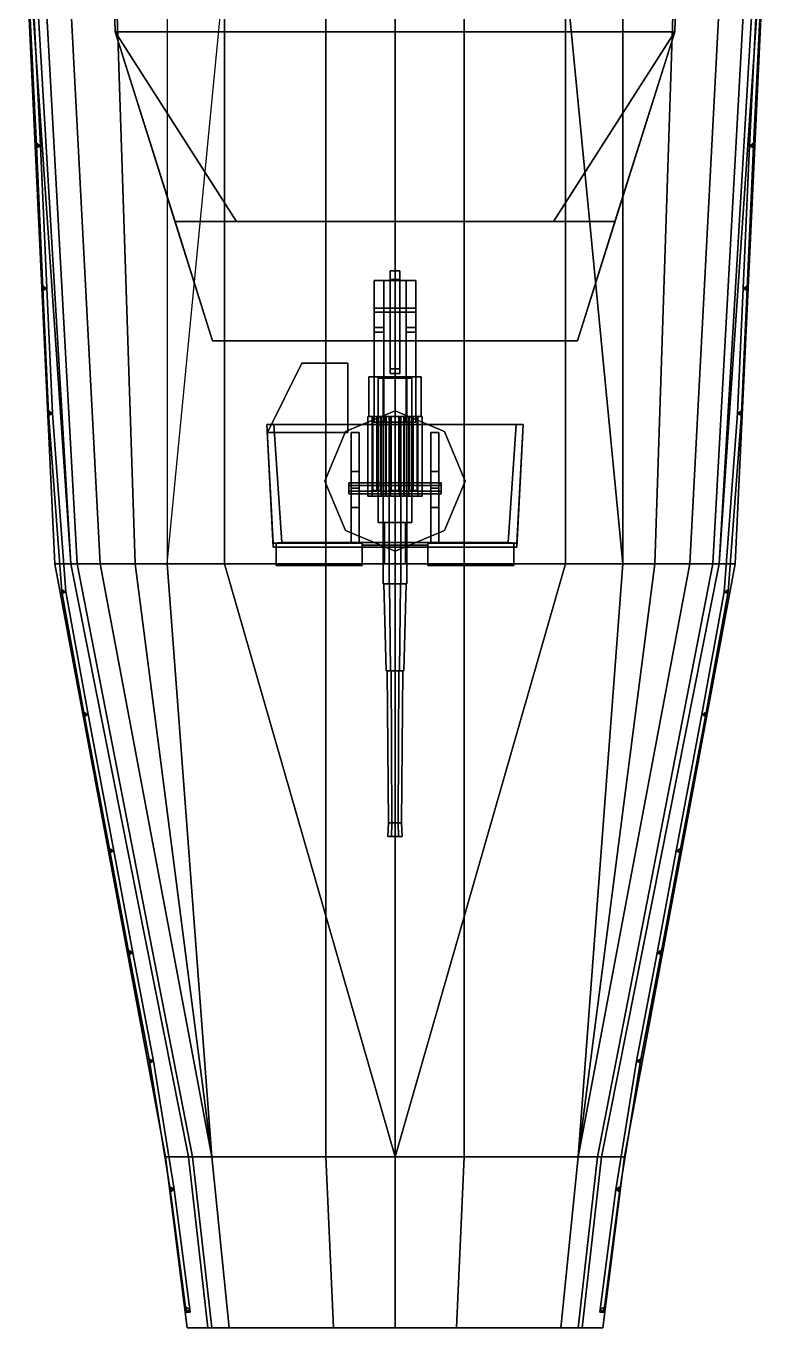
# Model space of a CAD drawing. Header units: millimetres. Extents: x -5 to 5, y -53 to 71.
# Drawn here: x -4.63 to 4.63, y -52.77 to -36.43 of the extents above; entities that cross this region are included whole.
import ezdxf

# ---------------------------------------------------------------- set-up
doc = ezdxf.new("R2010")
doc.units = ezdxf.units.MM
for name, color, linetype in [('gun', 1, 'Continuous'), ('r2', 6, 'Continuous'), ('railings', 6, 'Continuous'), ('sleeve', 5, 'Continuous'), ('turret', 2, 'Continuous')]:
    doc.layers.add(name, color=color, linetype=linetype)

msp = doc.modelspace()

# ---------------------------------------------------------------- linework, layer by layer
for points in [[(3.51, -36.5, 5.01), (3.77, -27.76, 5.01), (-3.77, -27.76, 5.01), (-3.51, -36.5, 5.01)], [(-3.77, -27.76, 5.01), (-3.77, -27.76, 2.94), (-3.51, -36.5, 2.94), (-3.51, -36.5, 5.01)], [(3.51, -36.5, 2.94), (3.77, -27.76, 2.94), (3.77, -27.76, 5.01), (3.51, -36.5, 5.01)], [(-4.63, -35.53, 2.88), (-4.59, -35.53, 1.33), (-4.07, -43.18, 0.04), (-4.27, -43.18, 3.02)], [(-2.14, -35.53, 3), (-4.63, -35.53, 2.88), (-4.27, -43.18, 3.02), (-2.14, -43.18, 3.1)], [(-4.59, -35.53, 1.33), (-4.52, -35.53, -0.12), (-4.07, -43.18, 0.04)], [(-4.52, -35.53, -0.12), (-4.41, -35.53, -0.47), (-3.99, -43.18, -0.16), (-4.07, -43.18, 0.04)], [(-4.41, -35.53, -0.47), (-4.1, -35.53, -1.01), (-3.7, -43.18, -0.48), (-3.99, -43.18, -0.16)], [(-4.1, -35.53, -1.01), (-3.51, -35.53, -1.48), (-3.26, -43.18, -0.76), (-3.7, -43.18, -0.48)], [(-3.51, -35.53, -1.48), (-2.86, -35.53, -1.87), (-2.86, -43.18, -0.91), (-3.26, -43.18, -0.76)], [(-2.12, -35.53, -2.23), (-0.87, -35.53, -2.71), (-0.87, -43.18, -1.48), (-2.86, -43.18, -0.91)], [(0, -35.53, 3.03), (-2.14, -35.53, 3), (-2.14, -43.18, 3.1), (0, -43.18, 3.13)], [(0, -43.18, -1.76), (-0.87, -43.18, -1.48), (-0.87, -35.53, -2.71), (0, -35.53, -2.99)], [(0, -35.53, -2.99), (0.87, -35.53, -2.71), (0.87, -43.18, -1.48), (0, -43.18, -1.76)], [(0, -43.18, 3.13), (2.14, -43.18, 3.1), (2.14, -35.53, 3), (0, -35.53, 3.03)], [(2.86, -43.18, -0.91), (0.87, -43.18, -1.48), (0.87, -35.53, -2.71), (2.12, -35.53, -2.23)], [(2.86, -43.18, -0.91), (2.86, -43.18, -0.91), (2.12, -35.53, -2.23), (2.86, -35.53, -1.87)], [(2.14, -43.18, 3.1), (4.27, -43.18, 3.02), (4.63, -35.53, 2.88), (2.14, -35.53, 3)], [(3.26, -43.18, -0.76), (2.86, -43.18, -0.91), (2.86, -35.53, -1.87), (3.51, -35.53, -1.48)], [(3.7, -43.18, -0.48), (3.26, -43.18, -0.76), (3.51, -35.53, -1.48), (4.1, -35.53, -1.01)], [(3.99, -43.18, -0.16), (3.7, -43.18, -0.48), (4.1, -35.53, -1.01), (4.41, -35.53, -0.47)], [(4.07, -43.18, 0.04), (3.99, -43.18, -0.16), (4.41, -35.53, -0.47), (4.52, -35.53, -0.12)], [(4.27, -43.18, 3.02), (4.07, -43.18, 0.04), (4.59, -35.53, 1.33), (4.63, -35.53, 2.88)], [(4.07, -43.18, 0.04), (4.07, -43.18, 0.04), (4.52, -35.53, -0.12), (4.59, -35.53, 1.33)], [(-3.51, -36.5, 5.01), (-3.51, -36.5, 2.94), (-1.99, -38.88, 2.94), (-1.99, -38.88, 5.01)], [(2.76, -38.88, 5.01), (3.51, -36.5, 5.01), (-3.51, -36.5, 5.01), (-2.76, -38.88, 5.01)], [(-2.76, -38.88, 5.01), (-3.51, -36.5, 5.01), (3.51, -36.5, 5.01), (2.76, -38.88, 5.01)], [(-3.51, -36.5, 5.01), (-3.51, -36.5, 5.01), (-2.76, -38.88, 5.01), (-2.29, -40.38, 5.93)], [(-2.29, -40.38, 5.93), (-2.76, -38.88, 5.01), (-3.51, -36.5, 5.01)], [(1.99, -38.88, 2.94), (3.51, -36.5, 2.94), (3.51, -36.5, 5.01), (1.99, -38.88, 5.01)], [(2.29, -40.38, 5.93), (2.76, -38.88, 5.01), (3.51, -36.5, 5.01)], [(3.51, -36.5, 5.01), (3.51, -36.5, 5.01), (2.76, -38.88, 5.01), (2.29, -40.38, 5.93)], [(2.29, -40.38, 5.93), (2.76, -38.88, 5.01), (-2.76, -38.88, 5.01), (-2.29, -40.38, 5.93)], [(-2.29, -40.38, 5.93), (-2.76, -38.88, 5.01), (2.76, -38.88, 5.01), (2.29, -40.38, 5.93)], [(-1.99, -38.88, 5.01), (-1.99, -38.88, 2.94), (1.99, -38.88, 2.94), (1.99, -38.88, 5.01)], [(-4.27, -43.18, 3.02), (-4.07, -43.18, 0.04), (-2.59, -50.62, 0.25), (-2.88, -50.62, 3.24)], [(-2.14, -43.18, 3.1), (-4.27, -43.18, 3.02), (-2.88, -50.62, 3.24), (0, -50.62, 3.24)], [(-4.07, -43.18, 0.04), (-3.99, -43.18, -0.16), (-2.54, -50.62, 0.08), (-2.59, -50.62, 0.25)], [(-3.99, -43.18, -0.16), (-3.7, -43.18, -0.48), (-2.3, -50.62, -0.13), (-2.54, -50.62, 0.08)], [(-3.7, -43.18, -0.48), (-3.26, -43.18, -0.76), (-2.3, -50.62, -0.13)], [(-3.26, -43.18, -0.76), (-2.86, -43.18, -0.91), (-2.3, -50.62, -0.13)], [(-2.86, -43.18, -0.91), (-0.87, -43.18, -1.48), (-0.87, -50.62, -0.39), (-2.3, -50.62, -0.13)], [(0, -43.18, 3.13), (-2.14, -43.18, 3.1), (0, -50.62, 3.24), (0, -43.18, 3.13)], [(0, -50.62, -0.51), (-0.87, -50.62, -0.39), (-0.87, -43.18, -1.48), (0, -43.18, -1.76)], [(0, -50.62, 3.24), (2.88, -50.62, 3.24), (4.27, -43.18, 3.02), (2.14, -43.18, 3.1)], [(0, -43.18, -1.76), (0.87, -43.18, -1.48), (0.87, -50.62, -0.39), (0, -50.62, -0.51)], [(2.14, -43.18, 3.1), (0, -43.18, 3.13), (0, -50.62, 3.24), (2.14, -43.18, 3.1)], [(2.3, -50.62, -0.13), (0.87, -50.62, -0.39), (0.87, -43.18, -1.48), (2.86, -43.18, -0.91)], [(2.54, -50.62, 0.08), (2.3, -50.62, -0.13), (3.7, -43.18, -0.48), (3.99, -43.18, -0.16)], [(2.3, -50.62, -0.13), (2.3, -50.62, -0.13), (3.26, -43.18, -0.76), (3.7, -43.18, -0.48)], [(2.3, -50.62, -0.13), (2.3, -50.62, -0.13), (2.86, -43.18, -0.91), (3.26, -43.18, -0.76)], [(2.59, -50.62, 0.25), (2.54, -50.62, 0.08), (3.99, -43.18, -0.16), (4.07, -43.18, 0.04)], [(2.88, -50.62, 3.24), (2.59, -50.62, 0.25), (4.07, -43.18, 0.04), (4.27, -43.18, 3.02)], [(-2.88, -50.62, 3.24), (-2.59, -50.62, 0.25), (-2.35, -52.77, 0.497), (-2.61, -52.77, 3.24)], [(2.88, -50.62, 3.24), (-2.88, -50.62, 3.24), (-2.61, -52.77, 3.24), (2.61, -52.77, 3.24)], [(-2.59, -50.62, 0.25), (-2.54, -50.62, 0.08), (-2.3, -52.77, 0.341), (-2.35, -52.77, 0.497)], [(-2.54, -50.62, 0.08), (-2.3, -50.62, -0.13), (-2.08, -52.77, 0.149), (-2.3, -52.77, 0.341)], [(-2.3, -50.62, -0.13), (-0.87, -50.62, -0.39), (-0.77, -52.77, -0.09), (-2.08, -52.77, 0.149)], [(-0.87, -50.62, -0.39), (0, -50.62, -0.51), (0, -52.77, -0.2), (-0.77, -52.77, -0.09)], [(0, -50.62, -0.51), (0.87, -50.62, -0.39), (0.77, -52.77, -0.09), (0, -52.77, -0.2)], [(0.87, -50.62, -0.39), (2.3, -50.62, -0.13), (2.08, -52.77, 0.149), (0.77, -52.77, -0.09)], [(2.3, -50.62, -0.13), (2.54, -50.62, 0.08), (2.3, -52.77, 0.341), (2.08, -52.77, 0.149)], [(2.54, -50.62, 0.08), (2.59, -50.62, 0.25), (2.35, -52.77, 0.497), (2.3, -52.77, 0.341)], [(2.59, -50.62, 0.25), (2.88, -50.62, 3.24), (2.61, -52.77, 3.24), (2.35, -52.77, 0.497)], [(2.61, -52.77, 3.24), (-2.61, -52.77, 3.24), (-2.35, -52.77, 0.497), (2.35, -52.77, 0.497)], [(2.35, -52.77, 0.497), (-2.35, -52.77, 0.497), (-2.3, -52.77, 0.341), (2.3, -52.77, 0.341)], [(2.3, -52.77, 0.341), (-2.3, -52.77, 0.341), (-2.08, -52.77, 0.149), (2.08, -52.77, 0.149)], [(2.08, -52.77, 0.149), (-2.08, -52.77, 0.149), (-0.77, -52.77, -0.09), (0.77, -52.77, -0.09)], [(0.77, -52.77, -0.09), (-0.77, -52.77, -0.09), (0, -52.77, -0.2)]]:
    msp.add_3dface(points)
at = {"layer": 'gun'}
for points in [[(0.33, -40.83, 4.43), (0.33, -40.83, 4.29), (-0.33, -40.83, 4.29), (-0.33, -40.83, 4.43)], [(-0.33, -41.33, 4.29), (-0.33, -40.83, 4.29), (0.33, -40.83, 4.29), (0.33, -41.33, 4.29)], [(-0.21, -41.33, 4.43), (-0.21, -40.83, 4.43), (-0.33, -40.83, 4.43), (-0.33, -41.33, 4.43)], [(-0.33, -40.83, 4.43), (-0.33, -40.83, 4.29), (-0.33, -41.33, 4.29), (-0.33, -41.33, 4.43)], [(0.21, -40.83, 4.8), (0.21, -40.83, 4.43), (-0.21, -40.83, 4.43), (-0.21, -40.83, 4.8)], [(0.21, -40.85, 4.8), (0.21, -40.83, 4.8), (-0.21, -40.83, 4.8), (-0.21, -40.85, 4.8)], [(-0.21, -40.83, 4.8), (-0.21, -40.83, 4.43), (-0.21, -41.33, 4.43), (-0.21, -41.33, 4.8)], [(0.15, -40.85, 5.02), (0.21, -40.85, 4.8), (-0.21, -40.85, 4.8), (-0.15, -40.85, 5.02)], [(-0.15, -40.85, 5.02), (-0.21, -40.85, 4.8), (-0.21, -41.33, 4.8), (-0.15, -41.33, 5.02)], [(0.15, -41.33, 5.02), (0.15, -40.85, 5.02), (-0.15, -40.85, 5.02), (-0.15, -41.33, 5.02)], [(0.21, -41.33, 4.8), (0.21, -40.85, 4.8), (0.15, -40.85, 5.02), (0.15, -41.33, 5.02)], [(0.33, -41.33, 4.43), (0.33, -40.83, 4.43), (0.21, -40.83, 4.43), (0.21, -41.33, 4.43)], [(0.21, -41.33, 4.43), (0.21, -40.83, 4.43), (0.21, -40.83, 4.8), (0.21, -41.33, 4.8)], [(0.33, -41.33, 4.29), (0.33, -40.83, 4.29), (0.33, -40.83, 4.43), (0.33, -41.33, 4.43)], [(-0.33, -41.33, 4.43), (-0.33, -41.33, 4.29), (0.33, -41.33, 4.29), (0.33, -41.33, 4.43)], [(-0.23, -42.26, 4.33), (-0.28, -42.26, 4.38), (-0.28, -41.33, 4.38), (-0.23, -41.33, 4.33)], [(-0.28, -42.26, 4.38), (-0.23, -42.26, 4.43), (-0.23, -41.33, 4.43), (-0.28, -41.33, 4.38)], [(-0.18, -42.26, 4.38), (-0.23, -42.26, 4.33), (-0.23, -41.33, 4.33), (-0.18, -41.33, 4.38)], [(-0.23, -42.26, 4.43), (-0.18, -42.26, 4.38), (-0.18, -41.33, 4.38), (-0.23, -41.33, 4.43)], [(-0.15, -41.33, 5.02), (-0.21, -41.33, 4.8), (0.21, -41.33, 4.8), (0.15, -41.33, 5.02)], [(-0.21, -41.33, 4.8), (-0.21, -41.33, 4.43), (0.21, -41.33, 4.43), (0.21, -41.33, 4.8)], [(-0.075, -43.43, 4.46), (-0.15, -43.43, 4.59), (-0.15, -41.33, 4.59), (-0.075, -41.33, 4.46)], [(-0.15, -43.43, 4.59), (-0.075, -43.43, 4.72), (-0.075, -41.33, 4.72), (-0.15, -41.33, 4.59)], [(0.075, -43.43, 4.46), (-0.075, -43.43, 4.46), (-0.075, -41.33, 4.46), (0.075, -41.33, 4.46)], [(-0.075, -43.43, 4.72), (0.075, -43.43, 4.72), (0.075, -41.33, 4.72), (-0.075, -41.33, 4.72)], [(0, -42.26, 4.85), (-0.05, -42.26, 4.9), (-0.05, -41.33, 4.9), (0, -41.33, 4.85)], [(-0.05, -42.26, 4.9), (0, -42.26, 4.95), (0, -41.33, 4.95), (-0.05, -41.33, 4.9)], [(0.05, -42.26, 4.9), (0, -42.26, 4.85), (0, -41.33, 4.85), (0.05, -41.33, 4.9)], [(0, -42.26, 4.95), (0.05, -42.26, 4.9), (0.05, -41.33, 4.9), (0, -41.33, 4.95)], [(0.15, -43.43, 4.59), (0.075, -43.43, 4.46), (0.075, -41.33, 4.46), (0.15, -41.33, 4.59)], [(0.075, -43.43, 4.72), (0.15, -43.43, 4.59), (0.15, -41.33, 4.59), (0.075, -41.33, 4.72)], [(0.23, -42.26, 4.33), (0.18, -42.26, 4.38), (0.18, -41.33, 4.38), (0.23, -41.33, 4.33)], [(0.18, -42.26, 4.38), (0.23, -42.26, 4.43), (0.23, -41.33, 4.43), (0.18, -41.33, 4.38)], [(0.28, -42.26, 4.38), (0.23, -42.26, 4.33), (0.23, -41.33, 4.33), (0.28, -41.33, 4.38)], [(0.23, -42.26, 4.43), (0.28, -42.26, 4.38), (0.28, -41.33, 4.38), (0.23, -41.33, 4.43)], [(-0.075, -43.43, 4.46), (0.075, -43.43, 4.46), (0.15, -43.43, 4.59), (-0.15, -43.43, 4.59)], [(-0.15, -43.43, 4.59), (0.15, -43.43, 4.59), (0.075, -43.43, 4.72), (-0.075, -43.43, 4.72)], [(-0.055, -44.52, 4.495), (-0.11, -44.52, 4.59), (-0.14, -43.43, 4.59), (-0.07, -43.43, 4.469)], [(-0.11, -44.52, 4.59), (-0.055, -44.52, 4.685), (-0.07, -43.43, 4.711), (-0.14, -43.43, 4.59)], [(0.055, -44.52, 4.495), (-0.055, -44.52, 4.495), (-0.07, -43.43, 4.469), (0.07, -43.43, 4.469)], [(-0.055, -44.52, 4.685), (0.055, -44.52, 4.685), (0.07, -43.43, 4.711), (-0.07, -43.43, 4.711)], [(0.11, -44.52, 4.59), (0.055, -44.52, 4.495), (0.07, -43.43, 4.469), (0.14, -43.43, 4.59)], [(0.055, -44.52, 4.685), (0.11, -44.52, 4.59), (0.14, -43.43, 4.59), (0.07, -43.43, 4.711)], [(-0.11, -44.52, 4.59), (0.11, -44.52, 4.59), (0.055, -44.52, 4.685), (-0.055, -44.52, 4.685)], [(-0.055, -44.52, 4.495), (0.055, -44.52, 4.495), (0.11, -44.52, 4.59), (-0.11, -44.52, 4.59)], [(-0.04, -46.43, 4.521), (-0.08, -46.43, 4.59), (-0.1, -44.52, 4.59), (-0.05, -44.52, 4.503)], [(-0.08, -46.43, 4.59), (-0.04, -46.43, 4.659), (-0.05, -44.52, 4.677), (-0.1, -44.52, 4.59)], [(0.04, -46.43, 4.521), (-0.04, -46.43, 4.521), (-0.05, -44.52, 4.503), (0.05, -44.52, 4.503)], [(-0.04, -46.43, 4.659), (0.04, -46.43, 4.659), (0.05, -44.52, 4.677), (-0.05, -44.52, 4.677)], [(0.08, -46.43, 4.59), (0.04, -46.43, 4.521), (0.05, -44.52, 4.503), (0.1, -44.52, 4.59)], [(0.04, -46.43, 4.659), (0.08, -46.43, 4.59), (0.1, -44.52, 4.59), (0.05, -44.52, 4.677)], [(-0.045, -46.6, 4.512), (-0.09, -46.6, 4.59), (-0.08, -46.43, 4.59), (-0.04, -46.43, 4.521)], [(-0.09, -46.6, 4.59), (-0.045, -46.6, 4.668), (-0.04, -46.43, 4.659), (-0.08, -46.43, 4.59)], [(0.045, -46.6, 4.512), (-0.045, -46.6, 4.512), (-0.04, -46.43, 4.521), (0.04, -46.43, 4.521)], [(-0.045, -46.6, 4.668), (0.045, -46.6, 4.668), (0.04, -46.43, 4.659), (-0.04, -46.43, 4.659)], [(0.09, -46.6, 4.59), (0.045, -46.6, 4.512), (0.04, -46.43, 4.521), (0.08, -46.43, 4.59)], [(0.045, -46.6, 4.668), (0.09, -46.6, 4.59), (0.08, -46.43, 4.59), (0.04, -46.43, 4.659)], [(-0.045, -46.6, 4.512), (0.045, -46.6, 4.512), (0.09, -46.6, 4.59), (-0.09, -46.6, 4.59)], [(-0.09, -46.6, 4.59), (0.09, -46.6, 4.59), (0.045, -46.6, 4.668), (-0.045, -46.6, 4.668)]]:
    msp.add_3dface(points, dxfattribs=at)
at = {"layer": 'r2'}
for points in [[(-4.5, -37.93, 3.82), (-4.58, -36.33, 3.78), (-4.53, -36.33, 3.78), (-4.45, -37.93, 3.82)], [(-4.45, -37.93, 3.82), (-4.53, -36.33, 3.78), (-4.58, -36.33, 3.78), (-4.5, -37.93, 3.82)], [(-4.495, -37.904, 2.9), (-4.45, -37.93, 2.9), (-4.45, -37.93, 3.82), (-4.495, -37.904, 3.82)], [(-4.495, -37.956, 2.9), (-4.495, -37.904, 2.9), (-4.495, -37.904, 3.82), (-4.495, -37.956, 3.82)], [(-4.37, -39.72, 3.87), (-4.45, -37.93, 3.82), (-4.5, -37.93, 3.82), (-4.42, -39.72, 3.87)], [(-4.42, -39.72, 3.87), (-4.5, -37.93, 3.82), (-4.45, -37.93, 3.82), (-4.37, -39.72, 3.87)], [(-4.45, -37.93, 2.9), (-4.495, -37.956, 2.9), (-4.495, -37.956, 3.82), (-4.45, -37.93, 3.82)], [(-4.415, -39.694, 2.95), (-4.37, -39.72, 2.95), (-4.37, -39.72, 3.87), (-4.415, -39.694, 3.87)], [(-4.415, -39.746, 2.95), (-4.415, -39.694, 2.95), (-4.415, -39.694, 3.87), (-4.415, -39.746, 3.87)], [(-4.35, -41.29, 3.9), (-4.42, -39.72, 3.87), (-4.37, -39.72, 3.87), (-4.3, -41.29, 3.9)], [(-4.3, -41.29, 3.9), (-4.37, -39.72, 3.87), (-4.42, -39.72, 3.87), (-4.35, -41.29, 3.9)], [(-4.37, -39.72, 2.95), (-4.415, -39.746, 2.95), (-4.415, -39.746, 3.87), (-4.37, -39.72, 3.87)], [(-4.18, -43.53, 3.95), (-4.35, -41.29, 3.9), (-4.3, -41.29, 3.9), (-4.13, -43.53, 3.95)], [(-4.13, -43.53, 3.95), (-4.3, -41.29, 3.9), (-4.35, -41.29, 3.9), (-4.18, -43.53, 3.95)], [(-4.345, -41.264, 2.98), (-4.3, -41.29, 2.98), (-4.3, -41.29, 3.9), (-4.345, -41.264, 3.9)], [(-4.345, -41.316, 2.98), (-4.345, -41.264, 2.98), (-4.345, -41.264, 3.9), (-4.345, -41.316, 3.9)], [(-4.3, -41.29, 2.98), (-4.345, -41.316, 2.98), (-4.345, -41.316, 3.9), (-4.3, -41.29, 3.9)], [(-3.9, -45.07, 3.98), (-4.18, -43.53, 3.95), (-4.13, -43.53, 3.95), (-3.85, -45.07, 3.98)], [(-3.85, -45.07, 3.98), (-4.13, -43.53, 3.95), (-4.18, -43.53, 3.95), (-3.9, -45.07, 3.98)], [(-4.175, -43.504, 3.03), (-4.13, -43.53, 3.03), (-4.13, -43.53, 3.95), (-4.175, -43.504, 3.95)], [(-4.175, -43.556, 3.03), (-4.175, -43.504, 3.03), (-4.175, -43.504, 3.95), (-4.175, -43.556, 3.95)], [(-4.13, -43.53, 3.03), (-4.175, -43.556, 3.03), (-4.175, -43.556, 3.95), (-4.13, -43.53, 3.95)], [(-3.58, -46.78, 4), (-3.9, -45.07, 3.98), (-3.85, -45.07, 3.98), (-3.53, -46.78, 4)], [(-3.53, -46.78, 4), (-3.85, -45.07, 3.98), (-3.9, -45.07, 3.98), (-3.58, -46.78, 4)], [(-3.895, -45.044, 3.06), (-3.85, -45.07, 3.06), (-3.85, -45.07, 3.98), (-3.895, -45.044, 3.98)], [(-3.895, -45.096, 3.06), (-3.895, -45.044, 3.06), (-3.895, -45.044, 3.98), (-3.895, -45.096, 3.98)], [(-3.85, -45.07, 3.06), (-3.895, -45.096, 3.06), (-3.895, -45.096, 3.98), (-3.85, -45.07, 3.98)], [(-3.34, -48.06, 4.05), (-3.58, -46.78, 4), (-3.53, -46.78, 4), (-3.29, -48.06, 4.05)], [(-3.29, -48.06, 4.05), (-3.53, -46.78, 4), (-3.58, -46.78, 4), (-3.34, -48.06, 4.05)], [(-3.575, -46.806, 3.08), (-3.575, -46.754, 3.08), (-3.575, -46.754, 4), (-3.575, -46.806, 4)], [(-3.575, -46.754, 3.08), (-3.53, -46.78, 3.08), (-3.53, -46.78, 4), (-3.575, -46.754, 4)], [(-3.53, -46.78, 3.08), (-3.575, -46.806, 3.08), (-3.575, -46.806, 4), (-3.53, -46.78, 4)], [(-3.335, -48.086, 3.13), (-3.335, -48.034, 3.13), (-3.335, -48.034, 4.05), (-3.335, -48.086, 4.05)], [(-3.335, -48.034, 3.13), (-3.29, -48.06, 3.13), (-3.29, -48.06, 4.05), (-3.335, -48.034, 4.05)], [(-3.03, -49.42, 4.08), (-3.29, -48.06, 4.05), (-3.34, -48.06, 4.05), (-3.08, -49.42, 4.08)], [(-3.08, -49.42, 4.08), (-3.34, -48.06, 4.05), (-3.29, -48.06, 4.05), (-3.03, -49.42, 4.08)], [(-3.29, -48.06, 3.13), (-3.335, -48.086, 3.13), (-3.335, -48.086, 4.05), (-3.29, -48.06, 4.05)], [(-2.77, -51.03, 4.12), (-3.03, -49.42, 4.08), (-3.08, -49.42, 4.08), (-2.82, -51.03, 4.12)], [(-2.82, -51.03, 4.12), (-3.08, -49.42, 4.08), (-3.03, -49.42, 4.08), (-2.77, -51.03, 4.12)], [(-3.075, -49.446, 3.16), (-3.075, -49.394, 3.16), (-3.075, -49.394, 4.08), (-3.075, -49.446, 4.08)], [(-3.075, -49.394, 3.16), (-3.03, -49.42, 3.16), (-3.03, -49.42, 4.08), (-3.075, -49.394, 4.08)], [(-3.03, -49.42, 3.16), (-3.075, -49.446, 3.16), (-3.075, -49.446, 4.08), (-3.03, -49.42, 4.08)], [(-2.57, -52.57, 4.12), (-2.77, -51.03, 4.12), (-2.82, -51.03, 4.12), (-2.62, -52.57, 4.12)], [(-2.62, -52.57, 4.12), (-2.82, -51.03, 4.12), (-2.77, -51.03, 4.12), (-2.57, -52.57, 4.12)], [(-2.815, -51.056, 3.2), (-2.815, -51.004, 3.2), (-2.815, -51.004, 4.12), (-2.815, -51.056, 4.12)], [(-2.815, -51.004, 3.2), (-2.77, -51.03, 3.2), (-2.77, -51.03, 4.12), (-2.815, -51.004, 4.12)], [(-2.77, -51.03, 3.2), (-2.815, -51.056, 3.2), (-2.815, -51.056, 4.12), (-2.77, -51.03, 4.12)], [(-2.615, -52.514, 3.2), (-2.57, -52.54, 3.2), (-2.57, -52.54, 4.12), (-2.615, -52.514, 4.12)], [(-2.615, -52.566, 3.2), (-2.615, -52.514, 3.2), (-2.615, -52.514, 4.12), (-2.615, -52.566, 4.12)], [(-2.57, -52.54, 3.2), (-2.615, -52.566, 3.2), (-2.615, -52.566, 4.12), (-2.57, -52.54, 4.12)]]:
    msp.add_3dface(points, dxfattribs=at)
at = {"layer": 'railings'}
for points in [[(4.5, -37.93, 3.82), (4.58, -36.33, 3.78), (4.53, -36.33, 3.78), (4.45, -37.93, 3.82)], [(4.45, -37.93, 3.82), (4.53, -36.33, 3.78), (4.58, -36.33, 3.78), (4.5, -37.93, 3.82)], [(4.495, -37.904, 2.9), (4.45, -37.93, 2.9), (4.45, -37.93, 3.82), (4.495, -37.904, 3.82)], [(4.495, -37.956, 2.9), (4.495, -37.904, 2.9), (4.495, -37.904, 3.82), (4.495, -37.956, 3.82)], [(4.37, -39.72, 3.87), (4.45, -37.93, 3.82), (4.5, -37.93, 3.82), (4.42, -39.72, 3.87)], [(4.42, -39.72, 3.87), (4.5, -37.93, 3.82), (4.45, -37.93, 3.82), (4.37, -39.72, 3.87)], [(4.45, -37.93, 2.9), (4.495, -37.956, 2.9), (4.495, -37.956, 3.82), (4.45, -37.93, 3.82)], [(4.415, -39.694, 2.95), (4.37, -39.72, 2.95), (4.37, -39.72, 3.87), (4.415, -39.694, 3.87)], [(4.415, -39.746, 2.95), (4.415, -39.694, 2.95), (4.415, -39.694, 3.87), (4.415, -39.746, 3.87)], [(4.35, -41.29, 3.9), (4.42, -39.72, 3.87), (4.37, -39.72, 3.87), (4.3, -41.29, 3.9)], [(4.3, -41.29, 3.9), (4.37, -39.72, 3.87), (4.42, -39.72, 3.87), (4.35, -41.29, 3.9)], [(4.37, -39.72, 2.95), (4.415, -39.746, 2.95), (4.415, -39.746, 3.87), (4.37, -39.72, 3.87)], [(4.13, -43.53, 3.95), (4.3, -41.29, 3.9), (4.35, -41.29, 3.9), (4.18, -43.53, 3.95)], [(4.18, -43.53, 3.95), (4.35, -41.29, 3.9), (4.3, -41.29, 3.9), (4.13, -43.53, 3.95)], [(4.345, -41.264, 2.98), (4.3, -41.29, 2.98), (4.3, -41.29, 3.9), (4.345, -41.264, 3.9)], [(4.3, -41.29, 2.98), (4.345, -41.316, 2.98), (4.345, -41.316, 3.9), (4.3, -41.29, 3.9)], [(4.345, -41.316, 2.98), (4.345, -41.264, 2.98), (4.345, -41.264, 3.9), (4.345, -41.316, 3.9)], [(3.9, -45.07, 3.98), (4.18, -43.53, 3.95), (4.13, -43.53, 3.95), (3.85, -45.07, 3.98)], [(3.85, -45.07, 3.98), (4.13, -43.53, 3.95), (4.18, -43.53, 3.95), (3.9, -45.07, 3.98)], [(4.175, -43.504, 3.03), (4.13, -43.53, 3.03), (4.13, -43.53, 3.95), (4.175, -43.504, 3.95)], [(4.13, -43.53, 3.03), (4.175, -43.556, 3.03), (4.175, -43.556, 3.95), (4.13, -43.53, 3.95)], [(4.175, -43.556, 3.03), (4.175, -43.504, 3.03), (4.175, -43.504, 3.95), (4.175, -43.556, 3.95)], [(3.53, -46.78, 4), (3.85, -45.07, 3.98), (3.9, -45.07, 3.98), (3.58, -46.78, 4)], [(3.58, -46.78, 4), (3.9, -45.07, 3.98), (3.85, -45.07, 3.98), (3.53, -46.78, 4)], [(3.895, -45.044, 3.06), (3.85, -45.07, 3.06), (3.85, -45.07, 3.98), (3.895, -45.044, 3.98)], [(3.85, -45.07, 3.06), (3.895, -45.096, 3.06), (3.895, -45.096, 3.98), (3.85, -45.07, 3.98)], [(3.895, -45.096, 3.06), (3.895, -45.044, 3.06), (3.895, -45.044, 3.98), (3.895, -45.096, 3.98)], [(3.34, -48.06, 4.05), (3.58, -46.78, 4), (3.53, -46.78, 4), (3.29, -48.06, 4.05)], [(3.29, -48.06, 4.05), (3.53, -46.78, 4), (3.58, -46.78, 4), (3.34, -48.06, 4.05)], [(3.575, -46.754, 3.08), (3.53, -46.78, 3.08), (3.53, -46.78, 4), (3.575, -46.754, 4)], [(3.53, -46.78, 3.08), (3.575, -46.806, 3.08), (3.575, -46.806, 4), (3.53, -46.78, 4)], [(3.575, -46.806, 3.08), (3.575, -46.754, 3.08), (3.575, -46.754, 4), (3.575, -46.806, 4)], [(3.335, -48.034, 3.13), (3.29, -48.06, 3.13), (3.29, -48.06, 4.05), (3.335, -48.034, 4.05)], [(3.335, -48.086, 3.13), (3.335, -48.034, 3.13), (3.335, -48.034, 4.05), (3.335, -48.086, 4.05)], [(3.03, -49.42, 4.08), (3.29, -48.06, 4.05), (3.34, -48.06, 4.05), (3.08, -49.42, 4.08)], [(3.08, -49.42, 4.08), (3.34, -48.06, 4.05), (3.29, -48.06, 4.05), (3.03, -49.42, 4.08)], [(3.29, -48.06, 3.13), (3.335, -48.086, 3.13), (3.335, -48.086, 4.05), (3.29, -48.06, 4.05)], [(2.82, -51.03, 4.12), (3.08, -49.42, 4.08), (3.03, -49.42, 4.08), (2.77, -51.03, 4.12)], [(2.77, -51.03, 4.12), (3.03, -49.42, 4.08), (3.08, -49.42, 4.08), (2.82, -51.03, 4.12)], [(3.075, -49.394, 3.16), (3.03, -49.42, 3.16), (3.03, -49.42, 4.08), (3.075, -49.394, 4.08)], [(3.03, -49.42, 3.16), (3.075, -49.446, 3.16), (3.075, -49.446, 4.08), (3.03, -49.42, 4.08)], [(3.075, -49.446, 3.16), (3.075, -49.394, 3.16), (3.075, -49.394, 4.08), (3.075, -49.446, 4.08)], [(2.57, -52.57, 4.12), (2.77, -51.03, 4.12), (2.82, -51.03, 4.12), (2.62, -52.57, 4.12)], [(2.62, -52.57, 4.12), (2.82, -51.03, 4.12), (2.77, -51.03, 4.12), (2.57, -52.57, 4.12)], [(2.815, -51.004, 3.2), (2.77, -51.03, 3.2), (2.77, -51.03, 4.12), (2.815, -51.004, 4.12)], [(2.77, -51.03, 3.2), (2.815, -51.056, 3.2), (2.815, -51.056, 4.12), (2.77, -51.03, 4.12)], [(2.815, -51.056, 3.2), (2.815, -51.004, 3.2), (2.815, -51.004, 4.12), (2.815, -51.056, 4.12)], [(2.615, -52.514, 3.2), (2.57, -52.54, 3.2), (2.57, -52.54, 4.12), (2.615, -52.514, 4.12)], [(2.57, -52.54, 3.2), (2.615, -52.566, 3.2), (2.615, -52.566, 4.12), (2.57, -52.54, 4.12)], [(2.615, -52.566, 3.2), (2.615, -52.514, 3.2), (2.615, -52.514, 4.12), (2.615, -52.566, 4.12)]]:
    msp.add_3dface(points, dxfattribs=at)
at = {"layer": 'sleeve'}
for points in [[(0.06, -40.79, 4.62), (0.06, -39.5, 4.62), (-0.06, -39.5, 4.62), (-0.06, -40.79, 4.62)], [(-0.06, -39.5, 4.62), (-0.06, -39.5, 4.51), (-0.06, -40.79, 4.51), (-0.06, -40.79, 4.62)], [(-0.06, -39.61, 4.51), (-0.06, -39.5, 4.51), (0.06, -39.5, 4.51), (0.06, -39.61, 4.51)], [(0.06, -39.5, 4.62), (0.06, -39.5, 4.51), (-0.06, -39.5, 4.51), (-0.06, -39.5, 4.62)], [(0.06, -40.79, 4.51), (0.06, -39.5, 4.51), (0.06, -39.5, 4.62), (0.06, -40.79, 4.62)], [(-0.26, -39.62, 4.34), (-0.26, -39.62, 4.48), (0.26, -39.62, 4.48), (0.26, -39.62, 4.34)], [(0.26, -39.97, 4.42), (0.26, -39.62, 4.48), (-0.26, -39.62, 4.48), (-0.26, -39.97, 4.42)], [(-0.26, -39.97, 4.42), (-0.26, -39.62, 4.48), (-0.26, -39.62, 4.34), (-0.26, -40.02, 4.33)], [(-0.26, -40.21, 4.06), (-0.26, -39.62, 4.34), (-0.14, -39.62, 4.34), (-0.14, -40.21, 4.06)], [(-0.26, -40.02, 4.33), (-0.26, -39.62, 4.34), (-0.26, -40.21, 4.06), (-0.26, -40.27, 4.21)], [(-0.14, -40.02, 4.33), (-0.14, -39.62, 4.34), (0.14, -39.62, 4.34), (0.14, -40.02, 4.33)], [(-0.14, -40.21, 4.06), (-0.14, -39.62, 4.34), (-0.14, -40.02, 4.33), (-0.14, -40.27, 4.21)], [(-0.06, -40.73, 4.36), (-0.06, -39.61, 4.36), (0.06, -39.61, 4.36), (0.06, -40.73, 4.36)], [(-0.06, -39.61, 4.51), (-0.06, -39.61, 4.36), (-0.06, -40.73, 4.36), (-0.06, -40.73, 4.51)], [(0.06, -39.61, 4.51), (0.06, -39.61, 4.36), (-0.06, -39.61, 4.36), (-0.06, -39.61, 4.51)], [(0.06, -40.73, 4.36), (0.06, -39.61, 4.36), (0.06, -39.61, 4.51), (0.06, -40.73, 4.51)], [(0.14, -40.02, 4.33), (0.14, -39.62, 4.34), (0.14, -40.21, 4.06), (0.14, -40.27, 4.21)], [(0.14, -40.21, 4.06), (0.14, -39.62, 4.34), (0.26, -39.62, 4.34), (0.26, -40.21, 4.06)], [(0.26, -39.62, 4.34), (0.26, -39.62, 4.48), (0.26, -39.97, 4.42), (0.26, -40.02, 4.33)], [(0.26, -40.21, 4.06), (0.26, -39.62, 4.34), (0.26, -40.02, 4.33), (0.26, -40.27, 4.21)], [(0.26, -40.02, 4.33), (0.26, -39.97, 4.42), (-0.26, -39.97, 4.42), (-0.26, -40.02, 4.33)], [(-0.14, -40.27, 4.21), (-0.14, -40.02, 4.33), (-0.26, -40.02, 4.33), (-0.26, -40.27, 4.21)], [(0.26, -40.27, 4.21), (0.26, -40.02, 4.33), (0.14, -40.02, 4.33), (0.14, -40.27, 4.21)], [(-0.26, -40.27, 4.21), (-0.26, -40.21, 4.06), (-0.26, -41.4, 4.06), (-0.26, -41.4, 4.21)], [(-0.26, -41.4, 4.06), (-0.26, -40.21, 4.06), (-0.14, -40.21, 4.06), (-0.14, -41.4, 4.06)], [(-0.14, -41.4, 4.21), (-0.14, -40.27, 4.21), (-0.26, -40.27, 4.21), (-0.26, -41.4, 4.21)], [(-0.14, -41.4, 4.06), (-0.14, -40.21, 4.06), (-0.14, -40.27, 4.21), (-0.14, -41.4, 4.21)], [(0.14, -41.4, 4.06), (0.14, -40.21, 4.06), (0.26, -40.21, 4.06), (0.26, -41.4, 4.06)], [(0.14, -40.27, 4.21), (0.14, -40.21, 4.06), (0.14, -41.4, 4.06), (0.14, -41.4, 4.21)], [(0.26, -41.4, 4.21), (0.26, -40.27, 4.21), (0.14, -40.27, 4.21), (0.14, -41.4, 4.21)], [(0.26, -41.4, 4.06), (0.26, -40.21, 4.06), (0.26, -40.27, 4.21), (0.26, -41.4, 4.21)], [(-0.06, -40.79, 4.51), (-0.06, -40.73, 4.51), (0.06, -40.73, 4.51), (0.06, -40.79, 4.51)], [(-0.06, -40.73, 4.51), (-0.06, -40.73, 4.36), (0.06, -40.73, 4.36), (0.06, -40.73, 4.51)], [(-0.06, -40.79, 4.62), (-0.06, -40.79, 4.51), (0.06, -40.79, 4.51), (0.06, -40.79, 4.62)], [(-0.285, -41.33, 4.475), (-0.175, -41.33, 4.475), (-0.12, -41.33, 4.38), (-0.34, -41.33, 4.38)], [(-0.34, -41.33, 4.38), (-0.12, -41.33, 4.38), (-0.175, -41.33, 4.285), (-0.285, -41.33, 4.285)], [(-0.285, -42.33, 4.285), (-0.34, -42.33, 4.38), (-0.34, -41.33, 4.38), (-0.285, -41.33, 4.285)], [(-0.34, -42.33, 4.38), (-0.285, -42.33, 4.475), (-0.285, -41.33, 4.475), (-0.34, -41.33, 4.38)], [(-0.175, -42.33, 4.285), (-0.285, -42.33, 4.285), (-0.285, -41.33, 4.285), (-0.175, -41.33, 4.285)], [(-0.285, -42.33, 4.475), (-0.175, -42.33, 4.475), (-0.175, -41.33, 4.475), (-0.285, -41.33, 4.475)], [(-0.21, -41.4, 4.3), (-0.21, -41.33, 4.3), (0.21, -41.33, 4.3), (0.21, -41.4, 4.3)], [(0.21, -41.33, 4.8), (0.21, -41.33, 4.3), (-0.21, -41.33, 4.3), (-0.21, -41.33, 4.8)], [(0.21, -42.66, 4.8), (0.21, -41.33, 4.8), (-0.21, -41.33, 4.8), (-0.21, -42.66, 4.8)], [(-0.21, -41.33, 4.8), (-0.21, -41.33, 4.3), (-0.21, -42.66, 4.3), (-0.21, -42.66, 4.8)], [(-0.12, -42.33, 4.38), (-0.175, -42.33, 4.285), (-0.175, -41.33, 4.285), (-0.12, -41.33, 4.38)], [(-0.175, -42.33, 4.475), (-0.12, -42.33, 4.38), (-0.12, -41.33, 4.38), (-0.175, -41.33, 4.475)], [(-0.11, -41.33, 4.9), (0.11, -41.33, 4.9), (0.055, -41.33, 4.805), (-0.055, -41.33, 4.805)], [(-0.055, -41.33, 4.995), (0.055, -41.33, 4.995), (0.11, -41.33, 4.9), (-0.11, -41.33, 4.9)], [(-0.055, -42.33, 4.805), (-0.11, -42.33, 4.9), (-0.11, -41.33, 4.9), (-0.055, -41.33, 4.805)], [(-0.11, -42.33, 4.9), (-0.055, -42.33, 4.995), (-0.055, -41.33, 4.995), (-0.11, -41.33, 4.9)], [(0.055, -42.33, 4.805), (-0.055, -42.33, 4.805), (-0.055, -41.33, 4.805), (0.055, -41.33, 4.805)], [(-0.055, -42.33, 4.995), (0.055, -42.33, 4.995), (0.055, -41.33, 4.995), (-0.055, -41.33, 4.995)], [(0.11, -42.33, 4.9), (0.055, -42.33, 4.805), (0.055, -41.33, 4.805), (0.11, -41.33, 4.9)], [(0.055, -42.33, 4.995), (0.11, -42.33, 4.9), (0.11, -41.33, 4.9), (0.055, -41.33, 4.995)], [(0.12, -41.33, 4.38), (0.34, -41.33, 4.38), (0.285, -41.33, 4.285), (0.175, -41.33, 4.285)], [(0.175, -41.33, 4.475), (0.285, -41.33, 4.475), (0.34, -41.33, 4.38), (0.12, -41.33, 4.38)], [(0.175, -42.33, 4.285), (0.12, -42.33, 4.38), (0.12, -41.33, 4.38), (0.175, -41.33, 4.285)], [(0.12, -42.33, 4.38), (0.175, -42.33, 4.475), (0.175, -41.33, 4.475), (0.12, -41.33, 4.38)], [(0.285, -42.33, 4.285), (0.175, -42.33, 4.285), (0.175, -41.33, 4.285), (0.285, -41.33, 4.285)], [(0.175, -42.33, 4.475), (0.285, -42.33, 4.475), (0.285, -41.33, 4.475), (0.175, -41.33, 4.475)], [(0.21, -42.66, 4.3), (0.21, -41.33, 4.3), (0.21, -41.33, 4.8), (0.21, -42.66, 4.8)], [(0.34, -42.33, 4.38), (0.285, -42.33, 4.285), (0.285, -41.33, 4.285), (0.34, -41.33, 4.38)], [(0.285, -42.33, 4.475), (0.34, -42.33, 4.38), (0.34, -41.33, 4.38), (0.285, -41.33, 4.475)], [(0.21, -41.4, 4.3), (0.21, -41.4, 4.05), (-0.21, -41.4, 4.05), (-0.21, -41.4, 4.3)], [(-0.21, -42.66, 4.05), (-0.21, -41.4, 4.05), (0.21, -41.4, 4.05), (0.21, -42.66, 4.05)], [(-0.21, -41.4, 4.3), (-0.21, -41.4, 4.05), (-0.21, -42.66, 4.05), (-0.21, -42.66, 4.3)], [(0.21, -42.66, 4.05), (0.21, -41.4, 4.05), (0.21, -41.4, 4.3), (0.21, -42.66, 4.3)], [(-0.58, -42.195, 4.529), (-0.58, -42.16, 4.59), (0.58, -42.16, 4.59), (0.58, -42.195, 4.529)], [(-0.58, -42.16, 4.59), (-0.58, -42.195, 4.651), (0.58, -42.195, 4.651), (0.58, -42.16, 4.59)], [(-0.58, -42.195, 4.529), (-0.58, -42.265, 4.529), (-0.58, -42.3, 4.59), (-0.58, -42.16, 4.59)], [(-0.58, -42.16, 4.59), (-0.58, -42.3, 4.59), (-0.58, -42.265, 4.651), (-0.58, -42.195, 4.651)], [(0.58, -42.16, 4.59), (0.58, -42.3, 4.59), (0.58, -42.265, 4.529), (0.58, -42.195, 4.529)], [(0.58, -42.195, 4.651), (0.58, -42.265, 4.651), (0.58, -42.3, 4.59), (0.58, -42.16, 4.59)], [(-0.58, -42.265, 4.529), (-0.58, -42.195, 4.529), (0.58, -42.195, 4.529), (0.58, -42.265, 4.529)], [(-0.58, -42.195, 4.651), (-0.58, -42.265, 4.651), (0.58, -42.265, 4.651), (0.58, -42.195, 4.651)], [(-0.58, -42.3, 4.59), (-0.58, -42.265, 4.529), (0.58, -42.265, 4.529), (0.58, -42.3, 4.59)], [(-0.58, -42.265, 4.651), (-0.58, -42.3, 4.59), (0.58, -42.3, 4.59), (0.58, -42.265, 4.651)], [(-0.34, -42.33, 4.38), (-0.12, -42.33, 4.38), (-0.175, -42.33, 4.475), (-0.285, -42.33, 4.475)], [(-0.285, -42.33, 4.285), (-0.175, -42.33, 4.285), (-0.12, -42.33, 4.38), (-0.34, -42.33, 4.38)], [(-0.055, -42.33, 4.805), (0.055, -42.33, 4.805), (0.11, -42.33, 4.9), (-0.11, -42.33, 4.9)], [(-0.11, -42.33, 4.9), (0.11, -42.33, 4.9), (0.055, -42.33, 4.995), (-0.055, -42.33, 4.995)], [(0.175, -42.33, 4.285), (0.285, -42.33, 4.285), (0.34, -42.33, 4.38), (0.12, -42.33, 4.38)], [(0.12, -42.33, 4.38), (0.34, -42.33, 4.38), (0.285, -42.33, 4.475), (0.175, -42.33, 4.475)], [(-0.21, -42.66, 4.8), (-0.21, -42.66, 4.05), (0.21, -42.66, 4.05), (0.21, -42.66, 4.8)], [(0.13, -43.18, 4.4), (0.13, -42.66, 4.4), (-0.13, -42.66, 4.4), (-0.13, -43.18, 4.4)], [(-0.13, -43.18, 4.23), (-0.13, -42.66, 4.23), (0.13, -42.66, 4.23), (0.13, -43.18, 4.23)], [(-0.13, -42.66, 4.4), (-0.13, -42.66, 4.23), (-0.13, -43.18, 4.23), (-0.13, -43.18, 4.4)], [(0.13, -43.18, 4.23), (0.13, -42.66, 4.23), (0.13, -42.66, 4.4), (0.13, -43.18, 4.4)], [(0.15, -43.43, 4.46), (0.15, -43.18, 4.46), (-0.15, -43.18, 4.46), (-0.15, -43.43, 4.46)], [(-0.15, -43.43, 4.19), (-0.15, -43.18, 4.19), (0.15, -43.18, 4.19), (0.15, -43.43, 4.19)], [(0.15, -43.18, 4.46), (0.15, -43.18, 4.19), (-0.15, -43.18, 4.19), (-0.15, -43.18, 4.46)], [(-0.15, -43.18, 4.46), (-0.15, -43.18, 4.19), (-0.15, -43.43, 4.19), (-0.15, -43.43, 4.46)], [(0.15, -43.43, 4.19), (0.15, -43.18, 4.19), (0.15, -43.18, 4.46), (0.15, -43.43, 4.46)], [(-0.15, -43.43, 4.46), (-0.15, -43.43, 4.19), (0.15, -43.43, 4.19), (0.15, -43.43, 4.46)]]:
    msp.add_3dface(points, dxfattribs=at)
at = {"layer": 'turret'}
for points in [[(-0.59, -41.53, 3.36), (-0.59, -40.66, 3.36), (-1.17, -40.66, 3.36), (-1.6, -41.53, 3.36)], [(-1.6, -41.53, 3.36), (-1.17, -40.66, 3.36), (-0.59, -40.66, 3.36), (-0.59, -41.53, 3.36)], [(0, -41.26, 3.09), (-0.622, -41.518, 3.09), (-0.622, -41.518, 3.24), (0, -41.26, 3.24)], [(0.41, -41.43, 3.24), (0, -41.26, 3.24), (-0.41, -41.43, 3.24), (0.41, -41.43, 3.24)], [(0.622, -41.518, 3.09), (0, -41.26, 3.09), (0, -41.26, 3.24), (0.622, -41.518, 3.24)], [(-1.53, -42.97, 3.24), (-1.61, -41.43, 3.24), (-1.61, -41.43, 5.24), (-1.53, -42.92, 5.06)], [(-1.53, -42.92, 5.06), (-1.61, -41.43, 5.24), (-1.61, -41.43, 3.24), (-1.53, -42.97, 3.24)], [(-1.53, -42.97, 3.24), (-1.61, -41.43, 3.24), (1.61, -41.43, 3.24), (1.53, -42.97, 3.24)], [(1.53, -42.97, 3.24), (1.61, -41.43, 3.24), (-1.61, -41.43, 3.24), (-1.53, -42.97, 3.24)], [(-1.42, -42.91, 5.14), (-1.52, -41.43, 5.31), (-1.61, -41.43, 5.24), (-1.53, -42.92, 5.06)], [(-1.53, -42.92, 5.06), (-1.61, -41.43, 5.24), (-1.52, -41.43, 5.31), (-1.42, -42.91, 5.14)], [(1.42, -42.91, 5.14), (1.52, -41.43, 5.31), (-1.52, -41.43, 5.31), (-1.42, -42.91, 5.14)], [(-1.42, -42.91, 5.14), (-1.52, -41.43, 5.31), (1.52, -41.43, 5.31), (1.42, -42.91, 5.14)], [(1.53, -42.92, 5.06), (1.61, -41.43, 5.24), (1.52, -41.43, 5.31), (1.42, -42.91, 5.14)], [(1.42, -42.91, 5.14), (1.52, -41.43, 5.31), (1.61, -41.43, 5.24), (1.53, -42.92, 5.06)], [(1.53, -42.92, 5.06), (1.61, -41.43, 5.24), (1.61, -41.43, 3.24), (1.53, -42.97, 3.24)], [(1.53, -42.97, 3.24), (1.61, -41.43, 3.24), (1.61, -41.43, 5.24), (1.53, -42.92, 5.06)], [(-0.622, -41.518, 3.09), (-0.88, -42.14, 3.09), (-0.88, -42.14, 3.24), (-0.622, -41.518, 3.24)], [(-0.45, -42.02, 4.59), (-0.45, -41.53, 3.6), (-0.55, -41.53, 3.6), (-0.55, -42.02, 4.59)], [(-0.55, -41.53, 3.6), (-0.55, -41.53, 3.24), (-0.55, -42.92, 3.24), (-0.55, -42.47, 4.59)], [(-0.55, -42.02, 4.59), (-0.55, -41.53, 3.6), (-0.55, -42.47, 4.59), (-0.55, -42.23, 4.72)], [(-0.45, -41.53, 3.6), (-0.45, -41.53, 3.24), (-0.55, -41.53, 3.24), (-0.55, -41.53, 3.6)], [(-0.45, -42.92, 3.24), (-0.45, -41.53, 3.24), (-0.45, -41.53, 3.6), (-0.45, -42.47, 4.59)], [(-0.45, -42.47, 4.59), (-0.45, -41.53, 3.6), (-0.45, -42.02, 4.59), (-0.45, -42.23, 4.72)], [(0.55, -42.02, 4.59), (0.55, -41.53, 3.6), (0.45, -41.53, 3.6), (0.45, -42.02, 4.59)], [(0.45, -42.02, 4.59), (0.45, -41.53, 3.6), (0.45, -42.47, 4.59), (0.45, -42.23, 4.72)], [(0.45, -41.53, 3.6), (0.45, -41.53, 3.24), (0.45, -42.92, 3.24), (0.45, -42.47, 4.59)], [(0.55, -41.53, 3.6), (0.55, -41.53, 3.24), (0.45, -41.53, 3.24), (0.45, -41.53, 3.6)], [(0.55, -42.47, 4.59), (0.55, -41.53, 3.6), (0.55, -42.02, 4.59), (0.55, -42.23, 4.72)], [(0.55, -42.92, 3.24), (0.55, -41.53, 3.24), (0.55, -41.53, 3.6), (0.55, -42.47, 4.59)], [(0.88, -42.14, 3.09), (0.622, -41.518, 3.09), (0.622, -41.518, 3.24), (0.88, -42.14, 3.24)], [(-0.88, -42.14, 3.09), (-0.622, -42.762, 3.09), (-0.622, -42.762, 3.24), (-0.88, -42.14, 3.24)], [(-0.45, -42.23, 4.72), (-0.45, -42.02, 4.59), (-0.55, -42.02, 4.59), (-0.55, -42.23, 4.72)], [(0.55, -42.23, 4.72), (0.55, -42.02, 4.59), (0.45, -42.02, 4.59), (0.45, -42.23, 4.72)], [(0.622, -42.762, 3.09), (0.88, -42.14, 3.09), (0.88, -42.14, 3.24), (0.622, -42.762, 3.24)], [(-0.55, -42.23, 4.72), (-0.55, -42.47, 4.59), (-0.45, -42.47, 4.59), (-0.45, -42.23, 4.72)], [(0.45, -42.23, 4.72), (0.45, -42.47, 4.59), (0.55, -42.47, 4.59), (0.55, -42.23, 4.72)], [(-0.55, -42.47, 4.59), (-0.55, -42.92, 3.24), (-0.45, -42.92, 3.24), (-0.45, -42.47, 4.59)], [(0.45, -42.47, 4.59), (0.45, -42.92, 3.24), (0.55, -42.92, 3.24), (0.55, -42.47, 4.59)], [(-0.622, -42.762, 3.09), (0, -43.02, 3.09), (0, -43.02, 3.24), (-0.622, -42.762, 3.24)], [(0, -43.02, 3.09), (0.622, -42.762, 3.09), (0.622, -42.762, 3.24), (0, -43.02, 3.24)], [(-0.41, -42.92, 5.06), (-1.53, -42.92, 5.06), (-1.42, -42.91, 5.14), (-0.41, -42.91, 5.14)], [(-0.41, -42.91, 5.14), (-1.42, -42.91, 5.14), (-1.53, -42.92, 5.06), (-0.41, -42.92, 5.06)], [(-1.49, -42.92, 5.06), (-1.53, -42.92, 5.06), (-1.53, -42.97, 3.24), (-1.49, -42.97, 3.24)], [(-1.49, -42.97, 3.24), (-1.53, -42.97, 3.24), (-1.53, -42.92, 5.06), (-1.49, -42.92, 5.06)], [(-1.49, -43.2, 3.24), (-1.49, -42.97, 3.24), (-1.49, -42.92, 5.06)], [(-1.49, -42.92, 5.06), (-1.49, -42.92, 5.06), (-1.49, -42.97, 3.24), (-1.49, -43.2, 3.24)], [(-0.41, -43.2, 3.24), (-0.41, -42.92, 5.06), (-1.49, -42.92, 5.06), (-1.49, -43.2, 3.24)], [(-1.49, -43.2, 3.24), (-1.49, -42.92, 5.06), (-0.41, -42.92, 5.06), (-0.41, -43.2, 3.24)], [(-1.49, -43.2, 3.24), (-1.49, -42.97, 3.24), (-0.41, -42.97, 3.24), (-0.41, -43.2, 3.24)], [(-0.41, -43.2, 3.24), (-0.41, -42.97, 3.24), (-1.49, -42.97, 3.24), (-1.49, -43.2, 3.24)], [(-0.41, -42.92, 5.06), (-0.41, -42.92, 5.06), (-0.41, -42.97, 3.24), (-0.41, -43.2, 3.24)], [(-0.41, -43.2, 3.24), (-0.41, -42.97, 3.24), (-0.41, -42.92, 5.06)], [(0.41, -42.945, 4.14), (0.41, -42.97, 3.24), (-0.41, -42.97, 3.24), (-0.41, -42.945, 4.14)], [(-0.41, -42.945, 4.14), (-0.41, -42.97, 3.24), (0.41, -42.97, 3.24), (0.41, -42.945, 4.14)], [(-0.121, -42.97, 3.24), (0, -43.02, 3.24), (0.121, -42.97, 3.24)], [(0.41, -42.91, 5.14), (1.42, -42.91, 5.14), (1.53, -42.92, 5.06), (0.41, -42.92, 5.06)], [(0.41, -42.92, 5.06), (1.53, -42.92, 5.06), (1.42, -42.91, 5.14), (0.41, -42.91, 5.14)], [(0.41, -43.2, 3.24), (0.41, -42.97, 3.24), (0.41, -42.92, 5.06)], [(0.41, -42.92, 5.06), (0.41, -42.92, 5.06), (0.41, -42.97, 3.24), (0.41, -43.2, 3.24)], [(0.41, -43.2, 3.24), (0.41, -42.92, 5.06), (1.49, -42.92, 5.06), (1.49, -43.2, 3.24)], [(1.49, -43.2, 3.24), (1.49, -42.92, 5.06), (0.41, -42.92, 5.06), (0.41, -43.2, 3.24)], [(1.49, -43.2, 3.24), (1.49, -42.97, 3.24), (0.41, -42.97, 3.24), (0.41, -43.2, 3.24)], [(0.41, -43.2, 3.24), (0.41, -42.97, 3.24), (1.49, -42.97, 3.24), (1.49, -43.2, 3.24)], [(1.49, -42.97, 3.24), (1.53, -42.97, 3.24), (1.53, -42.92, 5.06), (1.49, -42.92, 5.06)], [(1.49, -42.92, 5.06), (1.53, -42.92, 5.06), (1.53, -42.97, 3.24), (1.49, -42.97, 3.24)], [(1.49, -42.92, 5.06), (1.49, -42.92, 5.06), (1.49, -42.97, 3.24), (1.49, -43.2, 3.24)], [(1.49, -43.2, 3.24), (1.49, -42.97, 3.24), (1.49, -42.92, 5.06)]]:
    msp.add_3dface(points, dxfattribs=at)

doc.saveas('drawing.dxf')
